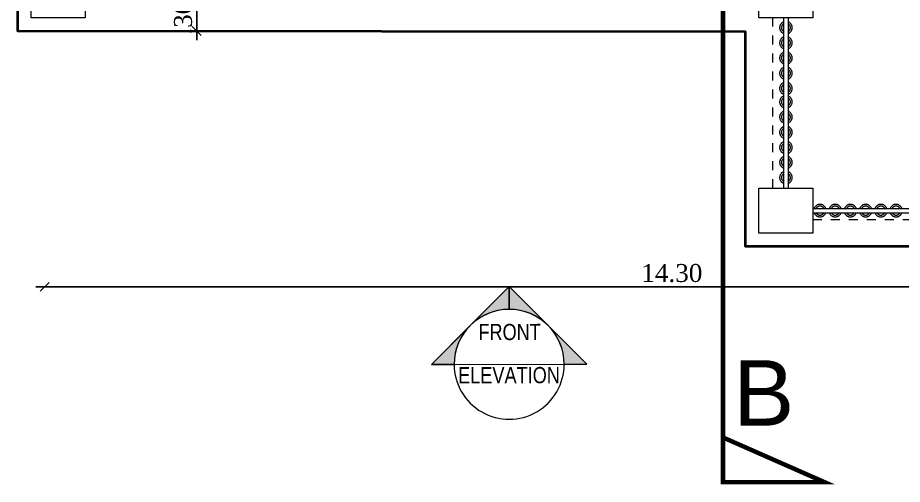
# Model space of a CAD drawing. Header units: metres. Extents: x 503482 to 1007323, y 2781056 to 5562345.
# Drawn here: x 503486.12 to 503495.96, y 2781121.88 to 2781127.08 of the extents above; entities that cross this region are included whole.
import ezdxf
from ezdxf.enums import TextEntityAlignment as Align

# ---------------------------------------------------------------- set-up
doc = ezdxf.new("R2010")
doc.units = ezdxf.units.M
doc.header["$LTSCALE"] = 10
doc.header["$MEASUREMENT"] = 0
doc.header["$PDMODE"] = 3
doc.linetypes.add('1013-Lower$0$CACHE', pattern=[0.375, 0.25, -0.125])
doc.linetypes.add('HIDDEN', pattern=[0.375, 0.25, -0.125])
doc.layers.get('0').update_dxf_attribs({"linetype": 'CONTINUOUS'})
doc.layers.get('DEFPOINTS').update_dxf_attribs({"linetype": 'CONTINUOUS'})
for name, color, linetype, lineweight in [('01 wall', 4, 'CONTINUOUS', 35), ('01_WALLS', 7, 'CONTINUOUS', 25), ('G-ANNO-SYMB', 111, 'CONTINUOUS', 9), ('H LINE', 1, 'HIDDEN', 5), ('WALL', 7, 'CONTINUOUS', 30)]:
    doc.layers.add(name, color=color, linetype=linetype, lineweight=lineweight)
doc.styles.add('AREAL', font='times.ttf')
doc.styles.add('ARIAL', font='arial.ttf')
doc.dimstyles.new('bdc-1-100-A', dxfattribs={"dimtxt": 0.2, "dimasz": 0.1, "dimexe": 0, "dimexo": 0, "dimgap": 0.05, "dimtad": 1, "dimzin": 7, "dimdsep": 46, "dimtxsty": 'AREAL', "dimblk": 'OBLIQUE', "dimcen": 0.001, "dimdle": 0.1, "dimse1": 1, "dimse2": 1, "dimclrd": 15, "dimclre": 8, "dimclrt": 3, "dimadec": 0, "dimazin": 0, "dimtfac": 1, "dimtix": 1, "dimtmove": 2, "dimatfit": 3, "dimldrblk": 'OBLIQUE', "dimfxl": 0.1, "dimtolj": 1, "dimtzin": 0, "dimlwe": 5, "dimarcsym": 0})

# ---------------------------------------------------------------- blocks, each defined once
blk = doc.blocks.new('_Oblique')
at = {"color": 0, "linetype": 'ByBlock', "lineweight": -2}
blk.add_line((-0.5, -0.5), (0.5, 0.5), dxfattribs=at)
blk = doc.blocks.new('*D917')
at = {"layer": '01_WALLS', "color": 15, "linetype": 'Continuous', "lineweight": -2, "ltscale": 0.04, "transparency": 16777216}
blk.add_line((503500.8167, 2781124.0774), (503486.3167, 2781124.0774), dxfattribs=at)
at = {"layer": 'DEFPOINTS', "color": 0, "ltscale": 0.04, "transparency": 16777216}
for p in [(503486.4167, 2781128.8265), (503500.7167, 2781125.4772), (503486.4167, 2781124.0774)]:
    blk.add_point(p, dxfattribs=at)
at = {"layer": '01_WALLS', "color": 15, "lineweight": -2, "ltscale": 0.04, "transparency": 16777216, "xscale": 0.1, "yscale": 0.1, "zscale": 0.1, "rotation": 180}
blk.add_blockref('_Oblique', (503486.4167, 2781124.0774), dxfattribs=at)
at = {"layer": '01_WALLS', "color": 15, "lineweight": -2, "ltscale": 0.04, "transparency": 16777216, "xscale": 0.1, "yscale": 0.1, "zscale": 0.1}
blk.add_blockref('_Oblique', (503500.7167, 2781124.0774), dxfattribs=at)
at = {"layer": '01_WALLS', "color": 3, "lineweight": 5, "ltscale": 0.04, "transparency": 16777216, "insert": (503493.3972, 2781124.2295), "char_height": 0.2, "attachment_point": 5, "style": 'AREAL'}
blk.add_mtext('\\A1;14.30', dxfattribs=at)
blk = doc.blocks.new('*D951')
at = {"layer": '01_WALLS', "color": 15, "linetype": 'Continuous', "lineweight": -2, "ltscale": 0.04, "transparency": 16777216}
for p, q in [((503488.1094, 2781127.2264), (503488.1094, 2781127.3264)), ((503488.1094, 2781127.2264), (503488.1094, 2781126.9264)), ((503488.1094, 2781126.9264), (503488.1094, 2781126.8264))]:
    blk.add_line(p, q, dxfattribs=at)
at = {"layer": 'DEFPOINTS', "color": 0, "ltscale": 0.04, "transparency": 16777216}
for p in [(503488.2347, 2781127.2264), (503488.1094, 2781126.9264), (503488.2347, 2781126.9264)]:
    blk.add_point(p, dxfattribs=at)
at = {"layer": '01_WALLS', "color": 15, "lineweight": -2, "ltscale": 0.04, "transparency": 16777216, "xscale": 0.1, "yscale": 0.1, "zscale": 0.1}
for p, rotation in [((503488.1094, 2781127.2264), 270), ((503488.1094, 2781126.9264), 90)]:
    blk.add_blockref('_Oblique', p, dxfattribs=dict(at, rotation=rotation))
at = {"layer": '01_WALLS', "color": 3, "ltscale": 0.04, "transparency": 16777216, "insert": (503487.9574, 2781127.0764), "char_height": 0.2, "attachment_point": 5, "rotation": 90, "style": 'AREAL'}
blk.add_mtext('\\A1;.30', dxfattribs=at)
blk = doc.blocks.new('TYTY')
at = {"layer": 'WALL', "color": 5, "linetype": '1013-Lower$0$CACHE', "lineweight": 5, "ltscale": 0.3, "const_width": 0.05}
blk.add_lwpolyline([(503318.4771, 2781250.295), (503319.6048, 2781249.7977), (503318.4771, 2781249.7977), (503318.4771, 2781277.3368), (503319.657, 2781277.3341), (503318.4771, 2781276.9685)], dxfattribs=at)
at = {"layer": 'WALL', "lineweight": 0, "style": 'ARIAL'}
blk.add_text('B', height=0.729, dxfattribs=at).set_placement((503319.2709, 2781250.4268), align=Align.RIGHT)
blk = doc.blocks.new('Section - M_Section Head - Filled-3533767-Arch L2-GROUND FLOOR')
at = {"layer": 'G-ANNO-SYMB'}
h = blk.add_hatch(color=256, dxfattribs=at)
edge = h.paths.add_edge_path(flags=0)
edge.add_line((-6, 8.485), (-6, 6))
edge.add_arc((-6, 0), 6, 90, 135)
edge.add_line((-10.243, 4.243), (-6, 8.485))
h = blk.add_hatch(color=256, dxfattribs=at)
edge = h.paths.add_edge_path(flags=0)
edge.add_line((-6, 8.485), (-1.757, 4.243))
edge.add_arc((-6, 0), 6, 45, 90)
edge.add_line((-6, 6), (-6, 8.485))
h = blk.add_hatch(color=256, dxfattribs=at)
edge = h.paths.add_edge_path(flags=0)
edge.add_line((-14.485, 0), (-10.243, 4.243))
edge.add_arc((-6, 0), 6, 135, 180)
edge.add_line((-12, 0), (-14.485, 0))
h = blk.add_hatch(color=256, dxfattribs=at)
edge = h.paths.add_edge_path(flags=0)
edge.add_line((2.485, 0), (0, 0))
edge.add_arc((-6, 0), 6, 360, 405)
edge.add_line((-1.757, 4.243), (2.485, 0))
for p, q in [((-6, 8.485), (-14.485, 0)), ((-6, 8.485), (-10.243, 4.243)), ((-6, 8.485), (2.485, 0)), ((-6, 6), (-6, 8.485)), ((-6, 8.485), (-6, 6)), ((-1.757, 4.243), (-6, 8.485)), ((-10.243, 4.243), (-14.485, 0)), ((2.485, 0), (-1.757, 4.243)), ((-14.485, 0), (-12, 0)), ((0, 0), (2.485, 0)), ((-12, 0), (-14.485, 0)), ((0, 0), (2.485, 0))]:
    blk.add_line(p, q, dxfattribs=at)
for start, end in [(360, 180), (90, 135), (45, 90), (135, 180), (360, 45), (180, 360)]:
    blk.add_arc((-6, 0), 6, start, end, dxfattribs=at)

msp = doc.modelspace()

# ---------------------------------------------------------------- linework, layer by layer
at = {"layer": '01 wall', "color": 8}
msp.add_lwpolyline([(503486.1154, 2781128.8265), (503486.1154, 2781143.7265), (503492.5154, 2781143.7265), (503492.5154, 2781141.2081), (503495.4142, 2781141.2081), (503495.4142, 2781146.9265), (503501.0167, 2781146.9265), (503501.0167, 2781124.5265), (503494.2165, 2781124.5265), (503494.2165, 2781126.9197), (503486.1154, 2781126.9264)], close=True, dxfattribs=at)
at = {"layer": '01 wall', "lineweight": 13}
for points in [[(503486.8667, 2781127.5764), (503486.8667, 2781127.0764), (503486.2667, 2781127.0764), (503486.2667, 2781127.5764)], [(503494.9667, 2781127.5764), (503494.9667, 2781127.0764), (503494.3667, 2781127.0764), (503494.3667, 2781127.5764)], [(503494.9667, 2781125.1765), (503494.9667, 2781124.6765), (503494.3667, 2781124.6765), (503494.3667, 2781125.1765)]]:
    msp.add_lwpolyline(points, close=True, dxfattribs=at)
at = {"layer": '01_WALLS', "color": 2, "linetype": 'HIDDEN', "lineweight": 0, "ltscale": 0.04}
for points in [[(503494.5167, 2781127.0764), (503494.5167, 2781125.1765)], [(503494.9667, 2781124.8265), (503497.3167, 2781124.8265)]]:
    msp.add_lwpolyline(points, dxfattribs=at)
at = {"layer": 'G-ANNO-SYMB'}
msp.add_line((503490.9739, 2781123.213), (503492.1986, 2781123.2151), dxfattribs=at)
at = {"layer": 'H LINE', "ltscale": 2}
for p, q in [((503494.6417, 2781127.0764), (503494.6417, 2781125.1765)), ((503494.6917, 2781127.0764), (503494.6917, 2781125.1765)), ((503494.9667, 2781124.9515), (503497.3167, 2781124.9515)), ((503494.9667, 2781124.9015), (503497.3167, 2781124.9015))]:
    msp.add_line(p, q, dxfattribs=at)
for centre, radius, start, end in [((503494.6667, 2781126.9655), 0.0698, 111.00287, 248.99713), ((503494.6667, 2781126.9655), 0.0698, 291.00286, 68.99714), ((503494.6667, 2781126.9655), 0.0498, 120.16529, 239.83471), ((503494.6667, 2781126.9655), 0.0498, 300.16529, 59.83471), ((503494.6667, 2781126.7961), 0.0698, 111.00287, 248.99713), ((503494.6667, 2781126.7961), 0.0498, 120.16529, 239.83471), ((503494.6667, 2781126.7961), 0.0698, 291.00286, 68.99714), ((503494.6667, 2781126.7961), 0.0498, 300.16529, 59.83471), ((503494.6667, 2781126.6267), 0.0698, 111.00287, 248.99713), ((503494.6667, 2781126.6267), 0.0498, 120.16529, 239.83471), ((503494.6667, 2781126.6267), 0.0698, 291.00286, 68.99714), ((503494.6667, 2781126.6267), 0.0498, 300.16529, 59.83471), ((503494.6667, 2781126.4574), 0.0698, 111.00287, 248.99713), ((503494.6667, 2781126.4574), 0.0498, 120.16529, 239.83471), ((503494.6667, 2781126.4574), 0.0698, 291.00286, 68.99714), ((503494.6667, 2781126.4574), 0.0498, 300.16529, 59.83471), ((503494.6667, 2781126.288), 0.0698, 111.00287, 248.99713), ((503494.6667, 2781126.288), 0.0498, 120.16529, 239.83471), ((503494.6667, 2781126.288), 0.0698, 291.00286, 68.99714), ((503494.6667, 2781126.288), 0.0498, 300.16529, 59.83471), ((503494.6667, 2781126.138), 0.0698, 111.00287, 248.99713), ((503494.6667, 2781126.138), 0.0498, 120.16529, 239.83471), ((503494.6667, 2781126.138), 0.0698, 291.00286, 68.99714), ((503494.6667, 2781126.138), 0.0498, 300.16529, 59.83471), ((503494.6667, 2781125.9687), 0.0698, 111.00287, 248.99713), ((503494.6667, 2781125.9687), 0.0498, 120.16529, 239.83471), ((503494.6667, 2781125.9687), 0.0698, 291.00286, 68.99714), ((503494.6667, 2781125.9687), 0.0498, 300.16529, 59.83471), ((503494.6667, 2781125.7993), 0.0698, 111.00287, 248.99713), ((503494.6667, 2781125.7993), 0.0498, 120.16529, 239.83471), ((503494.6667, 2781125.7993), 0.0698, 291.00286, 68.99714), ((503494.6667, 2781125.7993), 0.0498, 300.16529, 59.83471), ((503494.6667, 2781125.6299), 0.0698, 111.00287, 248.99713), ((503494.6667, 2781125.6299), 0.0498, 120.16529, 239.83471), ((503494.6667, 2781125.6299), 0.0698, 291.00286, 68.99714), ((503494.6667, 2781125.6299), 0.0498, 300.16529, 59.83471), ((503494.6667, 2781125.4643), 0.0698, 111.00287, 248.99713), ((503494.6667, 2781125.4643), 0.0498, 120.16529, 239.83471), ((503494.6667, 2781125.4643), 0.0698, 291.00286, 68.99714), ((503494.6667, 2781125.4643), 0.0498, 300.16529, 59.83471), ((503494.6667, 2781125.295), 0.0698, 111.00287, 248.99713), ((503494.6667, 2781125.295), 0.0698, 291.00286, 68.99714), ((503494.6667, 2781125.295), 0.0498, 120.16529, 239.83471), ((503494.6667, 2781125.295), 0.0498, 300.16529, 59.83471), ((503495.046, 2781124.9265), 0.0698, 21.00286, 158.99714), ((503495.046, 2781124.9265), 0.0498, 30.16529, 149.83471), ((503495.2154, 2781124.9265), 0.0698, 21.00286, 158.99714), ((503495.2154, 2781124.9265), 0.0498, 30.16529, 149.83471), ((503495.3847, 2781124.9265), 0.0698, 21.00286, 158.99714), ((503495.3847, 2781124.9265), 0.0498, 30.16529, 149.83471), ((503495.5541, 2781124.9265), 0.0698, 21.00286, 158.99714), ((503495.5541, 2781124.9265), 0.0498, 30.16529, 149.83471), ((503495.7235, 2781124.9265), 0.0698, 21.00286, 158.99714), ((503495.7235, 2781124.9265), 0.0498, 30.16529, 149.83471), ((503495.8929, 2781124.9265), 0.0698, 21.00286, 158.99714), ((503495.8929, 2781124.9265), 0.0498, 30.16529, 149.83471), ((503495.046, 2781124.9265), 0.0698, 201.00287, 338.99713), ((503495.046, 2781124.9265), 0.0498, 210.16529, 329.83471), ((503495.2154, 2781124.9265), 0.0698, 201.00287, 338.99713), ((503495.2154, 2781124.9265), 0.0498, 210.16529, 329.83471), ((503495.3847, 2781124.9265), 0.0698, 201.00287, 338.99713), ((503495.3847, 2781124.9265), 0.0498, 210.16529, 329.83471), ((503495.5541, 2781124.9265), 0.0698, 201.00287, 338.99713), ((503495.5541, 2781124.9265), 0.0498, 210.16529, 329.83471), ((503495.7235, 2781124.9265), 0.0698, 201.00287, 338.99713), ((503495.7235, 2781124.9265), 0.0498, 210.16529, 329.83471), ((503495.8929, 2781124.9265), 0.0698, 201.00287, 338.99713), ((503495.8929, 2781124.9265), 0.0498, 210.16529, 329.83471)]:
    msp.add_arc(centre, radius, start, end, dxfattribs=at)

# ---------------------------------------------------------------- block references
at = {"layer": '01_WALLS'}
msp.add_blockref('TYTY', (175.4893, -127.896), dxfattribs=at)
at = {"layer": 'G-ANNO-SYMB', "xscale": 0.1020600000000007, "yscale": 0.1020600000000007, "zscale": 0.1020600000000007, "rotation": 0.09789353529954792}
msp.add_blockref('Section - M_Section Head - Filled-3533767-Arch L2-GROUND FLOOR', (503492.1986, 2781123.2151), dxfattribs=at)

# ---------------------------------------------------------------- texts
at = {"layer": 'G-ANNO-SYMB', "style": 'ARIAL', "width": 0.8}
for s, p in [('FRONT', (503491.2436, 2781123.4832)), ('ELEVATION', (503491.0179, 2781123.0017))]:
    msp.add_text(s, height=0.18068, rotation=0.09789, dxfattribs=at).set_placement(p)

# ---------------------------------------------------------------- dimensions: what is measured, and where the dimension line sits
at = {"layer": '01_WALLS', "lineweight": 5, "ltscale": 0.04}
dim = msp.add_linear_dim(base=(503486.4167, 2781124.0774), p1=(503500.7167, 2781125.4772), p2=(503486.4167, 2781128.8265), dimstyle='bdc-1-100-A', override={"dimfxl": 0.125, "dimfxlon": 1, "dimarcsym": 1}, dxfattribs=at)
dim.commit()
dim.dimension.update_dxf_attribs({"geometry": '*D917', "text_midpoint": (503493.3972, 2781124.2295), "dimtype": 160})
at = {"layer": '01_WALLS', "color": 2, "ltscale": 0.04}
dim = msp.add_linear_dim(base=(503488.1094, 2781126.9264), p1=(503488.2347, 2781127.2264), p2=(503488.2347, 2781126.9264), angle=90, dimstyle='bdc-1-100-A', override={"dimfxl": 0.05, "dimfxlon": 1, "dimarcsym": 1}, dxfattribs=at)
dim.commit()
dim.dimension.update_dxf_attribs({"geometry": '*D951', "text_midpoint": (503487.9574, 2781127.0764)})

doc.saveas('drawing.dxf')
